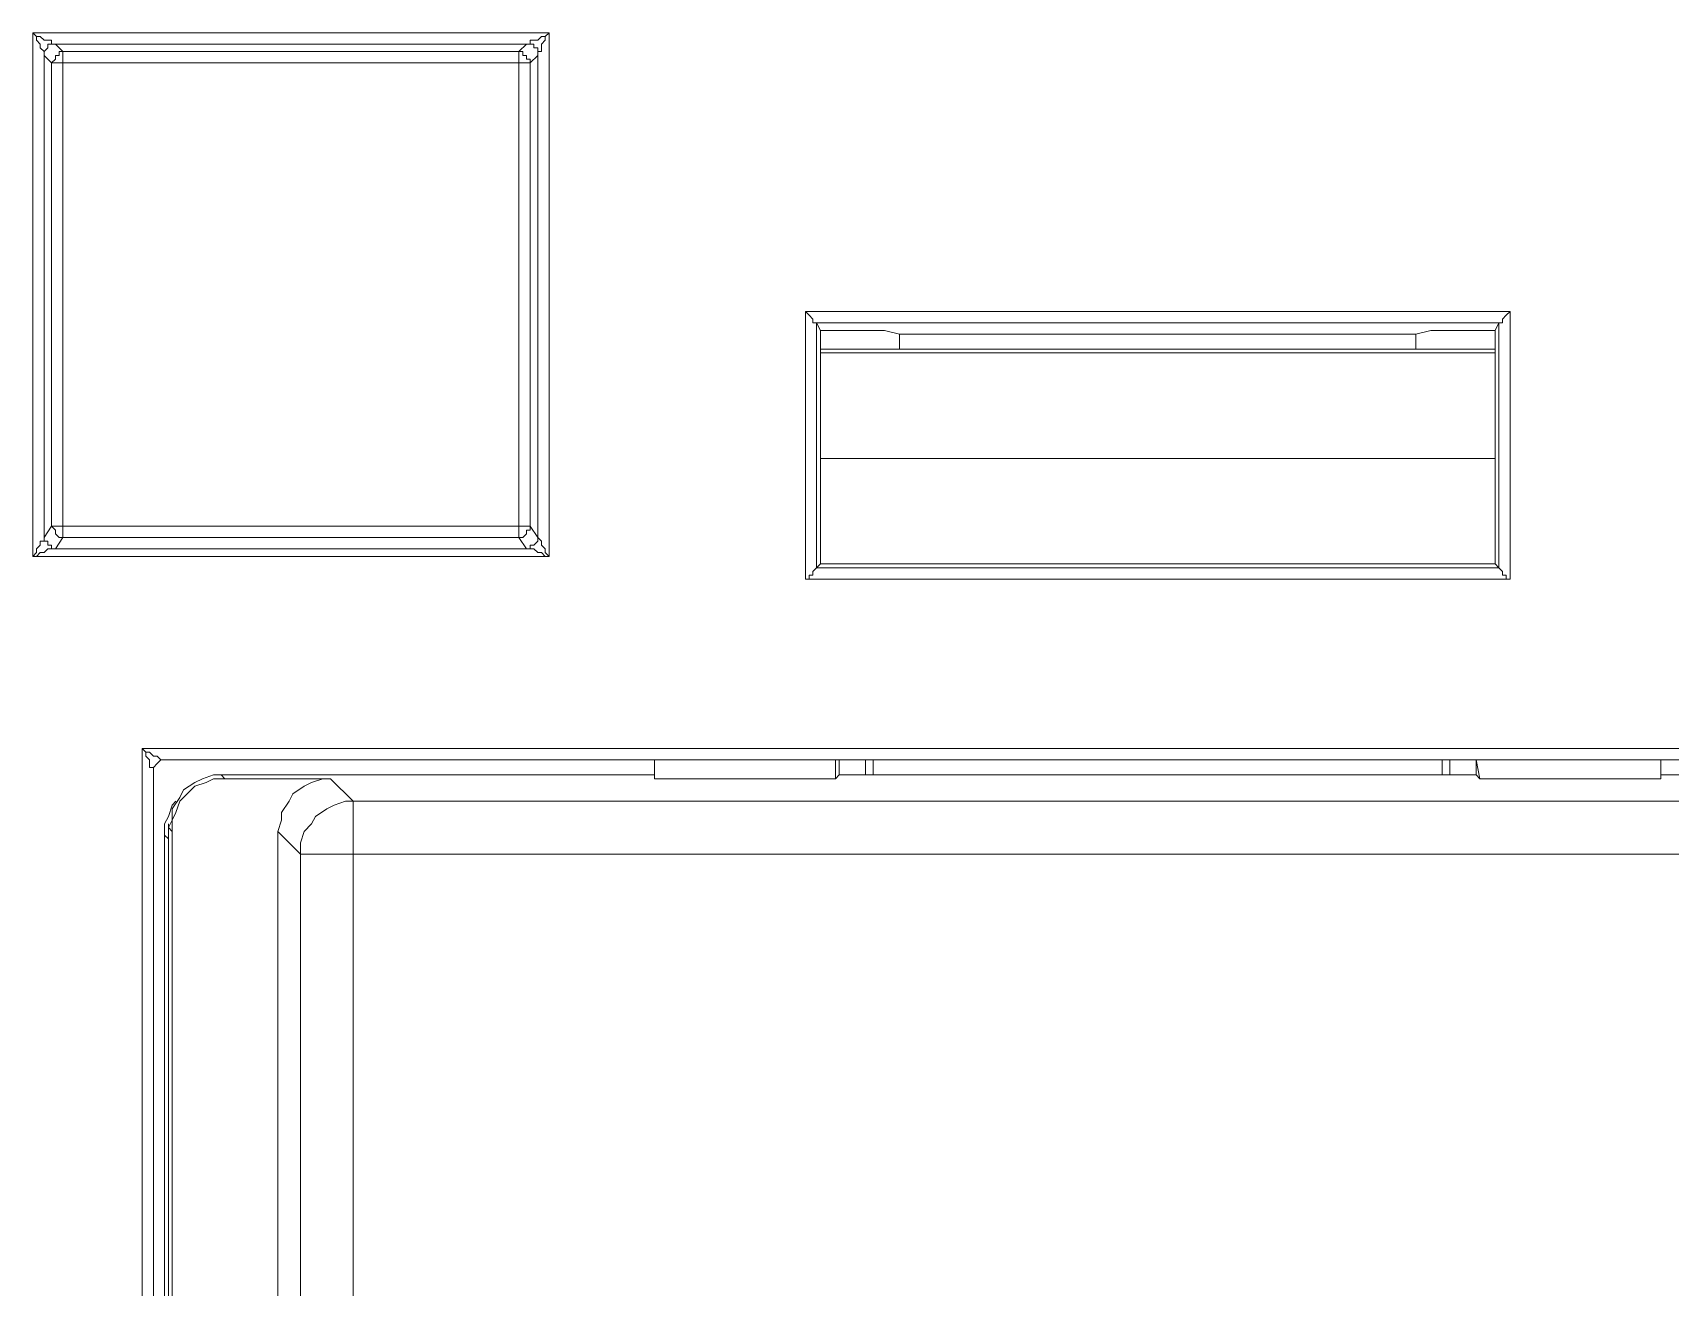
# Model space of a CAD drawing. Header units: centimetres. Extents: x -12.5 to 12.5, y -6.1 to 6.1.
# Drawn here: x -10.587 to -9.055, y 3.24 to 4.415 of the extents above; entities that cross this region are included whole.
import ezdxf

# ---------------------------------------------------------------- set-up
doc = ezdxf.new("R2010")
doc.units = ezdxf.units.CM
doc.header["$MEASUREMENT"] = 0
doc.layers.add('Camada 1', color=7, linetype='Continuous')

msp = doc.modelspace()

# ---------------------------------------------------------------- linework, layer by layer
at = {"layer": 'Camada 1', "lineweight": 9}
for points in [[(-10.58748, 4.41494), (-10.58748, 4.41494), (-10.10417, 4.41494), (-10.10417, 4.41494)], [(-10.58748, 3.92458), (-10.58748, 3.92458), (-10.58748, 4.41494), (-10.58748, 4.41494)], [(-10.10417, 4.41494), (-10.10417, 4.41494), (-10.10417, 3.92458), (-10.10417, 3.92458)], [(-10.12534, 4.40436), (-10.12534, 4.40436), (-10.56631, 4.40436), (-10.56631, 4.40436)], [(-10.56631, 4.40436), (-10.56631, 4.40436), (-10.55925, 4.3973), (-10.55925, 4.3973)], [(-10.13239, 4.3973), (-10.13239, 4.3973), (-10.12534, 4.40436), (-10.12534, 4.40436)], [(-10.57689, 4.39377), (-10.57689, 4.39377), (-10.57689, 3.94222), (-10.57689, 3.94222)], [(-10.56984, 4.38672), (-10.56984, 4.38672), (-10.57689, 4.39377), (-10.57689, 4.39377)], [(-10.56984, 3.9528), (-10.56984, 3.9528), (-10.56984, 4.38672), (-10.56984, 4.38672)], [(-10.55925, 4.3973), (-10.55925, 4.3973), (-10.13239, 4.3973), (-10.13239, 4.3973)], [(-10.55925, 4.38672), (-10.55925, 4.38672), (-10.55925, 3.9528), (-10.55925, 3.9528)], [(-10.13239, 4.38672), (-10.13239, 4.38672), (-10.55925, 4.38672), (-10.55925, 4.38672)], [(-10.13239, 3.9528), (-10.13239, 3.9528), (-10.13239, 4.38672), (-10.13239, 4.38672)], [(-10.11475, 4.39377), (-10.11475, 4.39377), (-10.12181, 4.38672), (-10.12181, 4.38672)], [(-10.12181, 4.38672), (-10.12181, 4.38672), (-10.12181, 3.9528), (-10.12181, 3.9528)], [(-10.11475, 3.94222), (-10.11475, 3.94222), (-10.11475, 4.39377), (-10.11475, 4.39377)], [(-9.86428, 4.15388), (-9.86428, 4.15388), (-9.20459, 4.15388), (-9.20459, 4.15388)], [(-9.86428, 3.90341), (-9.86428, 3.90341), (-9.86428, 4.15388), (-9.86428, 4.15388)], [(-9.21517, 4.1433), (-9.21517, 4.1433), (-9.8537, 4.1433), (-9.8537, 4.1433)], [(-9.8537, 4.1433), (-9.8537, 4.1433), (-9.8537, 3.91399), (-9.8537, 3.91399)], [(-9.85017, 4.13624), (-9.85017, 4.13624), (-9.8537, 4.1433), (-9.8537, 4.1433)], [(-9.2187, 4.13624), (-9.2187, 4.13624), (-9.21517, 4.1433), (-9.21517, 4.1433)], [(-9.21517, 3.91399), (-9.21517, 3.91399), (-9.21517, 4.1433), (-9.21517, 4.1433)], [(-9.20459, 4.15388), (-9.20459, 4.15388), (-9.20459, 3.90341), (-9.20459, 3.90341)], [(-9.80078, 4.13624), (-9.80078, 4.13624), (-9.85017, 4.13624), (-9.85017, 4.13624)], [(-9.85017, 4.13624), (-9.85017, 4.13624), (-9.85017, 3.93869), (-9.85017, 3.93869)], [(-9.7902, 4.13624), (-9.7902, 4.13624), (-9.77609, 4.13272), (-9.77609, 4.13272)], [(-9.29278, 4.13272), (-9.29278, 4.13272), (-9.77609, 4.13272), (-9.77609, 4.13272)], [(-9.77609, 4.11861), (-9.77609, 4.11861), (-9.77609, 4.13272), (-9.77609, 4.13272)], [(-9.29278, 4.13272), (-9.29278, 4.13272), (-9.27867, 4.13624), (-9.27867, 4.13624)], [(-9.29278, 4.13272), (-9.29278, 4.13272), (-9.29278, 4.11861), (-9.29278, 4.11861)], [(-9.2187, 4.13624), (-9.2187, 4.13624), (-9.26809, 4.13624), (-9.26809, 4.13624)], [(-9.2187, 3.93869), (-9.2187, 3.93869), (-9.2187, 4.13624), (-9.2187, 4.13624)], [(-9.85017, 4.11861), (-9.85017, 4.11861), (-9.2187, 4.11861), (-9.2187, 4.11861)], [(-9.85017, 4.11508), (-9.85017, 4.11508), (-9.2187, 4.11508), (-9.2187, 4.11508)], [(-9.85017, 4.0163), (-9.85017, 4.0163), (-9.2187, 4.0163), (-9.2187, 4.0163)], [(-10.57689, 3.94222), (-10.57689, 3.94222), (-10.56984, 3.9528), (-10.56984, 3.9528)], [(-10.55925, 3.94222), (-10.55925, 3.94222), (-10.56631, 3.93163), (-10.56631, 3.93163)], [(-10.55925, 3.9528), (-10.55925, 3.9528), (-10.13239, 3.9528), (-10.13239, 3.9528)], [(-10.13239, 3.94222), (-10.13239, 3.94222), (-10.55925, 3.94222), (-10.55925, 3.94222)], [(-10.12534, 3.93163), (-10.12534, 3.93163), (-10.13239, 3.94222), (-10.13239, 3.94222)], [(-10.12181, 3.9528), (-10.12181, 3.9528), (-10.11475, 3.94222), (-10.11475, 3.94222)], [(-10.10417, 3.92458), (-10.10417, 3.92458), (-10.58748, 3.92458), (-10.58748, 3.92458)], [(-10.56631, 3.93163), (-10.56631, 3.93163), (-10.12534, 3.93163), (-10.12534, 3.93163)], [(-9.85017, 3.91752), (-9.85017, 3.91752), (-9.85017, 3.93869), (-9.85017, 3.93869)], [(-9.2187, 3.93869), (-9.2187, 3.93869), (-9.2187, 3.91752), (-9.2187, 3.91752)], [(-9.85017, 3.91752), (-9.85017, 3.91752), (-9.8537, 3.91399), (-9.8537, 3.91399)], [(-9.8537, 3.91399), (-9.8537, 3.91399), (-9.21517, 3.91399), (-9.21517, 3.91399)], [(-9.2187, 3.91752), (-9.2187, 3.91752), (-9.85017, 3.91752), (-9.85017, 3.91752)], [(-9.2187, 3.91752), (-9.2187, 3.91752), (-9.21517, 3.91399), (-9.21517, 3.91399)], [(-9.20459, 3.90341), (-9.20459, 3.90341), (-9.86428, 3.90341), (-9.86428, 3.90341)], [(-10.48517, -3.75892), (-10.48517, -3.75892), (-10.48517, 3.74466), (-10.48517, 3.74466)], [(-10.48517, 3.74466), (-10.48517, 3.74466), (-5.98373, 3.74466), (-5.98373, 3.74466)], [(-6.00489, 3.73408), (-6.00489, 3.73408), (-10.464, 3.73408), (-10.464, 3.73408)], [(-10.00539, 3.71644), (-10.00539, 3.71644), (-10.00539, 3.73408), (-10.00539, 3.73408)], [(-9.83606, 3.73408), (-9.83606, 3.73408), (-9.83606, 3.71644), (-9.83606, 3.71644)], [(-9.83253, 3.71997), (-9.83253, 3.71997), (-9.83253, 3.73408), (-9.83253, 3.73408)], [(-9.80784, 3.71997), (-9.80784, 3.71997), (-9.80784, 3.73408), (-9.80784, 3.73408)], [(-9.80078, 3.73408), (-9.80078, 3.73408), (-9.80078, 3.71997), (-9.80078, 3.71997)], [(-9.26809, 3.71997), (-9.26809, 3.71997), (-9.26809, 3.73408), (-9.26809, 3.73408)], [(-9.26103, 3.73408), (-9.26103, 3.73408), (-9.26103, 3.71997), (-9.26103, 3.71997)], [(-9.23281, 3.71644), (-9.23281, 3.71644), (-9.23634, 3.73408), (-9.23634, 3.73408)], [(-9.23634, 3.73408), (-9.23634, 3.73408), (-9.23634, 3.71997), (-9.23634, 3.71997)], [(-9.06348, 3.71644), (-9.06348, 3.71644), (-9.06348, 3.73408), (-9.06348, 3.73408)], [(-10.47459, 3.72349), (-10.47459, 3.72349), (-10.47459, -3.73776), (-10.47459, -3.73776)], [(-10.41109, 3.71997), (-10.41109, 3.71997), (-10.40756, 3.71644), (-10.40756, 3.71644)], [(-10.41109, 3.71997), (-10.41109, 3.71997), (-10.00539, 3.71997), (-10.00539, 3.71997)], [(-10.30878, 3.71644), (-10.30878, 3.71644), (-10.40756, 3.71644), (-10.40756, 3.71644)], [(-10.30878, 3.71644), (-10.30878, 3.71644), (-10.28762, 3.69527), (-10.28762, 3.69527)], [(-10.00539, 3.71644), (-10.00539, 3.71644), (-9.83606, 3.71644), (-9.83606, 3.71644)], [(-9.83253, 3.71997), (-9.83253, 3.71997), (-9.83606, 3.71644), (-9.83606, 3.71644)], [(-9.23634, 3.71997), (-9.23634, 3.71997), (-9.83253, 3.71997), (-9.83253, 3.71997)], [(-9.23634, 3.71997), (-9.23634, 3.71997), (-9.23281, 3.71644), (-9.23281, 3.71644)], [(-9.23281, 3.71644), (-9.23281, 3.71644), (-9.06348, 3.71644), (-9.06348, 3.71644)], [(-9.06348, 3.71997), (-9.06348, 3.71997), (-7.40542, 3.71997), (-7.40542, 3.71997)], [(-10.28762, 3.69527), (-10.28762, 3.69527), (-6.18128, 3.69527), (-6.18128, 3.69527)], [(-10.46048, 3.65999), (-10.46048, 3.65999), (-10.464, 3.66352), (-10.464, 3.66352)], [(-10.464, 3.66352), (-10.464, 3.66352), (-10.464, 2.55227), (-10.464, 2.55227)], [(-10.45695, 3.66705), (-10.45695, 3.66705), (-10.46048, 3.67058), (-10.46048, 3.67058)], [(-10.46048, 2.44644), (-10.46048, 2.44644), (-10.46048, 3.67058), (-10.46048, 3.67058)], [(-10.45695, 3.66705), (-10.45695, 3.66705), (-10.45695, -3.68131), (-10.45695, -3.68131)], [(-10.337, 3.64588), (-10.337, 3.64588), (-10.35817, 3.66705), (-10.35817, 3.66705)], [(-10.35817, 3.66705), (-10.35817, 3.66705), (-10.35817, -3.68131), (-10.35817, -3.68131)], [(-10.46048, 2.5558), (-10.46048, 2.5558), (-10.46048, 3.65999), (-10.46048, 3.65999)], [(-10.46048, 3.65999), (-10.46048, 3.65999), (-10.46048, 3.65999), (-10.46048, 3.65999)], [(-10.337, -3.66015), (-10.337, -3.66015), (-10.337, 3.64588), (-10.337, 3.64588)], [(-10.28762, 3.64588), (-10.28762, 3.64588), (-10.28762, -3.66015), (-10.28762, -3.66015)], [(-6.18128, 3.64588), (-6.18128, 3.64588), (-10.28762, 3.64588), (-10.28762, 3.64588)]]:
    msp.add_open_spline(points, degree=3, dxfattribs=at)
for points, knots in [([(-10.57689, 4.39377), (-10.57689, 4.39377), (-10.57689, 4.39377), (-10.57689, 4.39377), (-10.57689, 4.39377), (-10.57689, 4.3973), (-10.57689, 4.3973), (-10.57689, 4.3973), (-10.58042, 4.40083), (-10.58042, 4.40083), (-10.58042, 4.40083), (-10.58042, 4.40436), (-10.58042, 4.40436), (-10.58042, 4.40436), (-10.58395, 4.40788), (-10.58395, 4.40788), (-10.58395, 4.40788), (-10.58395, 4.41141), (-10.58395, 4.41141), (-10.58395, 4.41141), (-10.58748, 4.41494), (-10.58748, 4.41494)], [0, 0, 0, 0, 0.1428571, 0.1428571, 0.1428571, 0.2857143, 0.2857143, 0.2857143, 0.4285714, 0.4285714, 0.4285714, 0.5714286, 0.5714286, 0.5714286, 0.7142857, 0.7142857, 0.7142857, 0.8571429, 0.8571429, 0.8571429, 1, 1, 1, 1]), ([(-10.58748, 4.41494), (-10.58748, 4.41494), (-10.58395, 4.41141), (-10.58395, 4.41141), (-10.58395, 4.41141), (-10.58042, 4.41141), (-10.58042, 4.41141), (-10.58042, 4.41141), (-10.57689, 4.40788), (-10.57689, 4.40788), (-10.57689, 4.40788), (-10.57337, 4.40788), (-10.57337, 4.40788), (-10.57337, 4.40788), (-10.56984, 4.40788), (-10.56984, 4.40788), (-10.56984, 4.40788), (-10.56984, 4.40436), (-10.56984, 4.40436), (-10.56984, 4.40436), (-10.56631, 4.40436), (-10.56631, 4.40436)], [0, 0, 0, 0, 0.1428571, 0.1428571, 0.1428571, 0.2857143, 0.2857143, 0.2857143, 0.4285714, 0.4285714, 0.4285714, 0.5714286, 0.5714286, 0.5714286, 0.7142857, 0.7142857, 0.7142857, 0.8571429, 0.8571429, 0.8571429, 1, 1, 1, 1]), ([(-10.12534, 4.40436), (-10.12534, 4.40436), (-10.12534, 4.40436), (-10.12534, 4.40436), (-10.12534, 4.40436), (-10.12181, 4.40436), (-10.12181, 4.40436), (-10.12181, 4.40436), (-10.12181, 4.40788), (-10.12181, 4.40788), (-10.12181, 4.40788), (-10.11828, 4.40788), (-10.11828, 4.40788), (-10.11828, 4.40788), (-10.11475, 4.40788), (-10.11475, 4.40788), (-10.11475, 4.40788), (-10.11123, 4.41141), (-10.11123, 4.41141), (-10.11123, 4.41141), (-10.1077, 4.41141), (-10.1077, 4.41141), (-10.1077, 4.41141), (-10.10417, 4.41494), (-10.10417, 4.41494)], [0, 0, 0, 0, 0.125, 0.125, 0.125, 0.25, 0.25, 0.25, 0.375, 0.375, 0.375, 0.5, 0.5, 0.5, 0.625, 0.625, 0.625, 0.75, 0.75, 0.75, 0.875, 0.875, 0.875, 1, 1, 1, 1]), ([(-10.10417, 4.41494), (-10.10417, 4.41494), (-10.1077, 4.41141), (-10.1077, 4.41141), (-10.1077, 4.41141), (-10.1077, 4.40788), (-10.1077, 4.40788), (-10.1077, 4.40788), (-10.11123, 4.40436), (-10.11123, 4.40436), (-10.11123, 4.40436), (-10.11123, 4.40083), (-10.11123, 4.40083), (-10.11123, 4.40083), (-10.11123, 4.3973), (-10.11123, 4.3973), (-10.11123, 4.3973), (-10.11475, 4.3973), (-10.11475, 4.3973), (-10.11475, 4.3973), (-10.11475, 4.39377), (-10.11475, 4.39377)], [0, 0, 0, 0, 0.1428571, 0.1428571, 0.1428571, 0.2857143, 0.2857143, 0.2857143, 0.4285714, 0.4285714, 0.4285714, 0.5714286, 0.5714286, 0.5714286, 0.7142857, 0.7142857, 0.7142857, 0.8571429, 0.8571429, 0.8571429, 1, 1, 1, 1]), ([(-10.56631, 4.40436), (-10.56631, 4.40436), (-10.56984, 4.40436), (-10.56984, 4.40436), (-10.56984, 4.40436), (-10.57337, 4.40436), (-10.57337, 4.40436), (-10.57337, 4.40436), (-10.57337, 4.40083), (-10.57337, 4.40083), (-10.57337, 4.40083), (-10.57689, 4.3973), (-10.57689, 4.3973), (-10.57689, 4.3973), (-10.57689, 4.39377), (-10.57689, 4.39377)], [0, 0, 0, 0, 0.2, 0.2, 0.2, 0.4, 0.4, 0.4, 0.6, 0.6, 0.6, 0.8, 0.8, 0.8, 1, 1, 1, 1]), ([(-10.12534, 4.40436), (-10.12534, 4.40436), (-10.12181, 4.40436), (-10.12181, 4.40436), (-10.12181, 4.40436), (-10.11828, 4.40436), (-10.11828, 4.40436), (-10.11828, 4.40436), (-10.11828, 4.40083), (-10.11828, 4.40083), (-10.11828, 4.40083), (-10.11475, 4.40083), (-10.11475, 4.40083), (-10.11475, 4.40083), (-10.11475, 4.3973), (-10.11475, 4.3973), (-10.11475, 4.3973), (-10.11475, 4.39377), (-10.11475, 4.39377)], [0, 0, 0, 0, 0.1666667, 0.1666667, 0.1666667, 0.3333333, 0.3333333, 0.3333333, 0.5, 0.5, 0.5, 0.6666667, 0.6666667, 0.6666667, 0.8333333, 0.8333333, 0.8333333, 1, 1, 1, 1]), ([(-10.55925, 4.3973), (-10.55925, 4.3973), (-10.55925, 4.3973), (-10.55925, 4.3973), (-10.55925, 4.3973), (-10.56278, 4.3973), (-10.56278, 4.3973), (-10.56278, 4.3973), (-10.56278, 4.39377), (-10.56278, 4.39377), (-10.56278, 4.39377), (-10.56631, 4.39377), (-10.56631, 4.39377), (-10.56631, 4.39377), (-10.56631, 4.39024), (-10.56631, 4.39024), (-10.56631, 4.39024), (-10.56984, 4.38672), (-10.56984, 4.38672)], [0, 0, 0, 0, 0.1666667, 0.1666667, 0.1666667, 0.3333333, 0.3333333, 0.3333333, 0.5, 0.5, 0.5, 0.6666667, 0.6666667, 0.6666667, 0.8333333, 0.8333333, 0.8333333, 1, 1, 1, 1]), ([(-10.56984, 4.38672), (-10.56984, 4.38672), (-10.56631, 4.38672), (-10.56631, 4.38672), (-10.56631, 4.38672), (-10.56278, 4.38672), (-10.56278, 4.38672), (-10.56278, 4.38672), (-10.55925, 4.38672), (-10.55925, 4.38672)], [0, 0, 0, 0, 0.3333333, 0.3333333, 0.3333333, 0.6666667, 0.6666667, 0.6666667, 1, 1, 1, 1]), ([(-10.55925, 4.3973), (-10.55925, 4.3973), (-10.55925, 4.3973), (-10.55925, 4.3973), (-10.55925, 4.3973), (-10.55925, 4.39377), (-10.55925, 4.39377), (-10.55925, 4.39377), (-10.55925, 4.39024), (-10.55925, 4.39024), (-10.55925, 4.39024), (-10.55925, 4.38672), (-10.55925, 4.38672)], [0, 0, 0, 0, 0.25, 0.25, 0.25, 0.5, 0.5, 0.5, 0.75, 0.75, 0.75, 1, 1, 1, 1]), ([(-10.13239, 4.3973), (-10.13239, 4.3973), (-10.13239, 4.3973), (-10.13239, 4.3973), (-10.13239, 4.3973), (-10.12887, 4.3973), (-10.12887, 4.3973), (-10.12887, 4.3973), (-10.12887, 4.39377), (-10.12887, 4.39377), (-10.12887, 4.39377), (-10.12534, 4.39377), (-10.12534, 4.39377), (-10.12534, 4.39377), (-10.12534, 4.39024), (-10.12534, 4.39024), (-10.12534, 4.39024), (-10.12181, 4.39024), (-10.12181, 4.39024), (-10.12181, 4.39024), (-10.12181, 4.38672), (-10.12181, 4.38672)], [0, 0, 0, 0, 0.1428571, 0.1428571, 0.1428571, 0.2857143, 0.2857143, 0.2857143, 0.4285714, 0.4285714, 0.4285714, 0.5714286, 0.5714286, 0.5714286, 0.7142857, 0.7142857, 0.7142857, 0.8571429, 0.8571429, 0.8571429, 1, 1, 1, 1]), ([(-10.13239, 4.3973), (-10.13239, 4.3973), (-10.13239, 4.3973), (-10.13239, 4.3973), (-10.13239, 4.3973), (-10.13239, 4.39377), (-10.13239, 4.39377), (-10.13239, 4.39377), (-10.13239, 4.39024), (-10.13239, 4.39024), (-10.13239, 4.39024), (-10.13239, 4.38672), (-10.13239, 4.38672)], [0, 0, 0, 0, 0.25, 0.25, 0.25, 0.5, 0.5, 0.5, 0.75, 0.75, 0.75, 1, 1, 1, 1]), ([(-10.13239, 4.38672), (-10.13239, 4.38672), (-10.13239, 4.38672), (-10.13239, 4.38672), (-10.13239, 4.38672), (-10.12887, 4.38672), (-10.12887, 4.38672), (-10.12887, 4.38672), (-10.12534, 4.38672), (-10.12534, 4.38672), (-10.12534, 4.38672), (-10.12181, 4.38672), (-10.12181, 4.38672)], [0, 0, 0, 0, 0.25, 0.25, 0.25, 0.5, 0.5, 0.5, 0.75, 0.75, 0.75, 1, 1, 1, 1]), ([(-9.8537, 4.1433), (-9.8537, 4.1433), (-9.8537, 4.1433), (-9.8537, 4.1433), (-9.8537, 4.1433), (-9.85723, 4.1433), (-9.85723, 4.1433), (-9.85723, 4.1433), (-9.85723, 4.14683), (-9.85723, 4.14683), (-9.85723, 4.14683), (-9.86075, 4.15035), (-9.86075, 4.15035), (-9.86075, 4.15035), (-9.86428, 4.15388), (-9.86428, 4.15388)], [0, 0, 0, 0, 0.2, 0.2, 0.2, 0.4, 0.4, 0.4, 0.6, 0.6, 0.6, 0.8, 0.8, 0.8, 1, 1, 1, 1]), ([(-9.20459, 4.15388), (-9.20459, 4.15388), (-9.20812, 4.15035), (-9.20812, 4.15035), (-9.20812, 4.15035), (-9.21164, 4.14683), (-9.21164, 4.14683), (-9.21164, 4.14683), (-9.21164, 4.1433), (-9.21164, 4.1433), (-9.21164, 4.1433), (-9.21517, 4.1433), (-9.21517, 4.1433)], [0, 0, 0, 0, 0.25, 0.25, 0.25, 0.5, 0.5, 0.5, 0.75, 0.75, 0.75, 1, 1, 1, 1]), ([(-9.80078, 4.13624), (-9.80078, 4.13624), (-9.80078, 4.13624), (-9.80078, 4.13624), (-9.80078, 4.13624), (-9.79725, 4.13624), (-9.79725, 4.13624), (-9.79725, 4.13624), (-9.79373, 4.13624), (-9.79373, 4.13624), (-9.79373, 4.13624), (-9.7902, 4.13624), (-9.7902, 4.13624)], [0, 0, 0, 0, 0.25, 0.25, 0.25, 0.5, 0.5, 0.5, 0.75, 0.75, 0.75, 1, 1, 1, 1]), ([(-9.27867, 4.13624), (-9.27867, 4.13624), (-9.27867, 4.13624), (-9.27867, 4.13624), (-9.27867, 4.13624), (-9.27514, 4.13624), (-9.27514, 4.13624), (-9.27514, 4.13624), (-9.27162, 4.13624), (-9.27162, 4.13624), (-9.27162, 4.13624), (-9.26809, 4.13624), (-9.26809, 4.13624)], [0, 0, 0, 0, 0.25, 0.25, 0.25, 0.5, 0.5, 0.5, 0.75, 0.75, 0.75, 1, 1, 1, 1]), ([(-10.58748, 3.92458), (-10.58748, 3.92458), (-10.58395, 3.92811), (-10.58395, 3.92811), (-10.58395, 3.92811), (-10.58395, 3.93163), (-10.58395, 3.93163), (-10.58395, 3.93163), (-10.58042, 3.93516), (-10.58042, 3.93516), (-10.58042, 3.93516), (-10.58042, 3.93869), (-10.58042, 3.93869), (-10.58042, 3.93869), (-10.57689, 3.93869), (-10.57689, 3.93869), (-10.57689, 3.93869), (-10.57689, 3.94222), (-10.57689, 3.94222)], [0, 0, 0, 0, 0.1666667, 0.1666667, 0.1666667, 0.3333333, 0.3333333, 0.3333333, 0.5, 0.5, 0.5, 0.6666667, 0.6666667, 0.6666667, 0.8333333, 0.8333333, 0.8333333, 1, 1, 1, 1]), ([(-10.57689, 3.94222), (-10.57689, 3.94222), (-10.57689, 3.94222), (-10.57689, 3.94222), (-10.57689, 3.94222), (-10.57689, 3.93869), (-10.57689, 3.93869), (-10.57689, 3.93869), (-10.57337, 3.93869), (-10.57337, 3.93869), (-10.57337, 3.93869), (-10.57337, 3.93516), (-10.57337, 3.93516), (-10.57337, 3.93516), (-10.56984, 3.93516), (-10.56984, 3.93516), (-10.56984, 3.93516), (-10.56984, 3.93163), (-10.56984, 3.93163), (-10.56984, 3.93163), (-10.56631, 3.93163), (-10.56631, 3.93163)], [0, 0, 0, 0, 0.1428571, 0.1428571, 0.1428571, 0.2857143, 0.2857143, 0.2857143, 0.4285714, 0.4285714, 0.4285714, 0.5714286, 0.5714286, 0.5714286, 0.7142857, 0.7142857, 0.7142857, 0.8571429, 0.8571429, 0.8571429, 1, 1, 1, 1]), ([(-10.56984, 3.9528), (-10.56984, 3.9528), (-10.56631, 3.94927), (-10.56631, 3.94927), (-10.56631, 3.94927), (-10.56631, 3.94574), (-10.56631, 3.94574), (-10.56631, 3.94574), (-10.56278, 3.94222), (-10.56278, 3.94222), (-10.56278, 3.94222), (-10.55925, 3.94222), (-10.55925, 3.94222)], [0, 0, 0, 0, 0.25, 0.25, 0.25, 0.5, 0.5, 0.5, 0.75, 0.75, 0.75, 1, 1, 1, 1]), ([(-10.56984, 3.9528), (-10.56984, 3.9528), (-10.56631, 3.9528), (-10.56631, 3.9528), (-10.56631, 3.9528), (-10.56278, 3.9528), (-10.56278, 3.9528), (-10.56278, 3.9528), (-10.55925, 3.9528), (-10.55925, 3.9528)], [0, 0, 0, 0, 0.3333333, 0.3333333, 0.3333333, 0.6666667, 0.6666667, 0.6666667, 1, 1, 1, 1]), ([(-10.55925, 3.9528), (-10.55925, 3.9528), (-10.55925, 3.94927), (-10.55925, 3.94927), (-10.55925, 3.94927), (-10.55925, 3.94574), (-10.55925, 3.94574), (-10.55925, 3.94574), (-10.55925, 3.94222), (-10.55925, 3.94222)], [0, 0, 0, 0, 0.3333333, 0.3333333, 0.3333333, 0.6666667, 0.6666667, 0.6666667, 1, 1, 1, 1]), ([(-10.13239, 3.94222), (-10.13239, 3.94222), (-10.13239, 3.94222), (-10.13239, 3.94222), (-10.13239, 3.94222), (-10.12887, 3.94222), (-10.12887, 3.94222), (-10.12887, 3.94222), (-10.12534, 3.94574), (-10.12534, 3.94574), (-10.12534, 3.94574), (-10.12534, 3.94927), (-10.12534, 3.94927), (-10.12534, 3.94927), (-10.12181, 3.94927), (-10.12181, 3.94927), (-10.12181, 3.94927), (-10.12181, 3.9528), (-10.12181, 3.9528)], [0, 0, 0, 0, 0.1666667, 0.1666667, 0.1666667, 0.3333333, 0.3333333, 0.3333333, 0.5, 0.5, 0.5, 0.6666667, 0.6666667, 0.6666667, 0.8333333, 0.8333333, 0.8333333, 1, 1, 1, 1]), ([(-10.13239, 3.9528), (-10.13239, 3.9528), (-10.13239, 3.94927), (-10.13239, 3.94927), (-10.13239, 3.94927), (-10.13239, 3.94574), (-10.13239, 3.94574), (-10.13239, 3.94574), (-10.13239, 3.94222), (-10.13239, 3.94222)], [0, 0, 0, 0, 0.3333333, 0.3333333, 0.3333333, 0.6666667, 0.6666667, 0.6666667, 1, 1, 1, 1]), ([(-10.13239, 3.9528), (-10.13239, 3.9528), (-10.13239, 3.9528), (-10.13239, 3.9528), (-10.13239, 3.9528), (-10.12887, 3.9528), (-10.12887, 3.9528), (-10.12887, 3.9528), (-10.12534, 3.9528), (-10.12534, 3.9528), (-10.12534, 3.9528), (-10.12181, 3.9528), (-10.12181, 3.9528)], [0, 0, 0, 0, 0.25, 0.25, 0.25, 0.5, 0.5, 0.5, 0.75, 0.75, 0.75, 1, 1, 1, 1]), ([(-10.12534, 3.93163), (-10.12534, 3.93163), (-10.12181, 3.93163), (-10.12181, 3.93163), (-10.12181, 3.93163), (-10.12181, 3.93516), (-10.12181, 3.93516), (-10.12181, 3.93516), (-10.11828, 3.93516), (-10.11828, 3.93516), (-10.11828, 3.93516), (-10.11475, 3.93869), (-10.11475, 3.93869), (-10.11475, 3.93869), (-10.11475, 3.94222), (-10.11475, 3.94222)], [0, 0, 0, 0, 0.2, 0.2, 0.2, 0.4, 0.4, 0.4, 0.6, 0.6, 0.6, 0.8, 0.8, 0.8, 1, 1, 1, 1]), ([(-10.11475, 3.94222), (-10.11475, 3.94222), (-10.11475, 3.94222), (-10.11475, 3.94222), (-10.11475, 3.94222), (-10.11123, 3.93869), (-10.11123, 3.93869), (-10.11123, 3.93869), (-10.11123, 3.93516), (-10.11123, 3.93516), (-10.11123, 3.93516), (-10.1077, 3.93163), (-10.1077, 3.93163), (-10.1077, 3.93163), (-10.1077, 3.92811), (-10.1077, 3.92811), (-10.1077, 3.92811), (-10.10417, 3.92458), (-10.10417, 3.92458)], [0, 0, 0, 0, 0.1666667, 0.1666667, 0.1666667, 0.3333333, 0.3333333, 0.3333333, 0.5, 0.5, 0.5, 0.6666667, 0.6666667, 0.6666667, 0.8333333, 0.8333333, 0.8333333, 1, 1, 1, 1]), ([(-10.56631, 3.93163), (-10.56631, 3.93163), (-10.56631, 3.93163), (-10.56631, 3.93163), (-10.56631, 3.93163), (-10.56984, 3.93163), (-10.56984, 3.93163), (-10.56984, 3.93163), (-10.57337, 3.93163), (-10.57337, 3.93163), (-10.57337, 3.93163), (-10.57689, 3.92811), (-10.57689, 3.92811), (-10.57689, 3.92811), (-10.58042, 3.92811), (-10.58042, 3.92811), (-10.58042, 3.92811), (-10.58395, 3.92458), (-10.58395, 3.92458), (-10.58395, 3.92458), (-10.58748, 3.92458), (-10.58748, 3.92458)], [0, 0, 0, 0, 0.1428571, 0.1428571, 0.1428571, 0.2857143, 0.2857143, 0.2857143, 0.4285714, 0.4285714, 0.4285714, 0.5714286, 0.5714286, 0.5714286, 0.7142857, 0.7142857, 0.7142857, 0.8571429, 0.8571429, 0.8571429, 1, 1, 1, 1]), ([(-10.10417, 3.92458), (-10.10417, 3.92458), (-10.1077, 3.92458), (-10.1077, 3.92458), (-10.1077, 3.92458), (-10.11123, 3.92811), (-10.11123, 3.92811), (-10.11123, 3.92811), (-10.11475, 3.92811), (-10.11475, 3.92811), (-10.11475, 3.92811), (-10.11828, 3.93163), (-10.11828, 3.93163), (-10.11828, 3.93163), (-10.12181, 3.93163), (-10.12181, 3.93163), (-10.12181, 3.93163), (-10.12534, 3.93163), (-10.12534, 3.93163)], [0, 0, 0, 0, 0.1666667, 0.1666667, 0.1666667, 0.3333333, 0.3333333, 0.3333333, 0.5, 0.5, 0.5, 0.6666667, 0.6666667, 0.6666667, 0.8333333, 0.8333333, 0.8333333, 1, 1, 1, 1]), ([(-9.8537, 3.91399), (-9.8537, 3.91399), (-9.8537, 3.91399), (-9.8537, 3.91399), (-9.8537, 3.91399), (-9.85723, 3.91047), (-9.85723, 3.91047), (-9.85723, 3.91047), (-9.85723, 3.90694), (-9.85723, 3.90694), (-9.85723, 3.90694), (-9.86075, 3.90694), (-9.86075, 3.90694), (-9.86075, 3.90694), (-9.86075, 3.90341), (-9.86075, 3.90341), (-9.86075, 3.90341), (-9.86428, 3.90341), (-9.86428, 3.90341)], [0, 0, 0, 0, 0.1666667, 0.1666667, 0.1666667, 0.3333333, 0.3333333, 0.3333333, 0.5, 0.5, 0.5, 0.6666667, 0.6666667, 0.6666667, 0.8333333, 0.8333333, 0.8333333, 1, 1, 1, 1]), ([(-9.20459, 3.90341), (-9.20459, 3.90341), (-9.20812, 3.90341), (-9.20812, 3.90341), (-9.20812, 3.90341), (-9.20812, 3.90694), (-9.20812, 3.90694), (-9.20812, 3.90694), (-9.21164, 3.90694), (-9.21164, 3.90694), (-9.21164, 3.90694), (-9.21164, 3.91047), (-9.21164, 3.91047), (-9.21164, 3.91047), (-9.21517, 3.91399), (-9.21517, 3.91399)], [0, 0, 0, 0, 0.2, 0.2, 0.2, 0.4, 0.4, 0.4, 0.6, 0.6, 0.6, 0.8, 0.8, 0.8, 1, 1, 1, 1]), ([(-10.48517, 3.74466), (-10.48517, 3.74466), (-10.48164, 3.74113), (-10.48164, 3.74113), (-10.48164, 3.74113), (-10.47812, 3.74113), (-10.47812, 3.74113), (-10.47812, 3.74113), (-10.47459, 3.7376), (-10.47459, 3.7376), (-10.47459, 3.7376), (-10.47106, 3.7376), (-10.47106, 3.7376), (-10.47106, 3.7376), (-10.46753, 3.73408), (-10.46753, 3.73408), (-10.46753, 3.73408), (-10.464, 3.73408), (-10.464, 3.73408)], [0, 0, 0, 0, 0.1666667, 0.1666667, 0.1666667, 0.3333333, 0.3333333, 0.3333333, 0.5, 0.5, 0.5, 0.6666667, 0.6666667, 0.6666667, 0.8333333, 0.8333333, 0.8333333, 1, 1, 1, 1]), ([(-10.47459, 3.72349), (-10.47459, 3.72349), (-10.47459, 3.72349), (-10.47459, 3.72349), (-10.47459, 3.72349), (-10.47459, 3.72702), (-10.47459, 3.72702), (-10.47459, 3.72702), (-10.47812, 3.72702), (-10.47812, 3.72702), (-10.47812, 3.72702), (-10.47812, 3.73055), (-10.47812, 3.73055), (-10.47812, 3.73055), (-10.47812, 3.73408), (-10.47812, 3.73408), (-10.47812, 3.73408), (-10.48164, 3.7376), (-10.48164, 3.7376), (-10.48164, 3.7376), (-10.48164, 3.74113), (-10.48164, 3.74113), (-10.48164, 3.74113), (-10.48517, 3.74466), (-10.48517, 3.74466)], [0, 0, 0, 0, 0.125, 0.125, 0.125, 0.25, 0.25, 0.25, 0.375, 0.375, 0.375, 0.5, 0.5, 0.5, 0.625, 0.625, 0.625, 0.75, 0.75, 0.75, 0.875, 0.875, 0.875, 1, 1, 1, 1]), ([(-10.47459, 3.72349), (-10.47459, 3.72349), (-10.47459, 3.72349), (-10.47459, 3.72349), (-10.47459, 3.72349), (-10.47459, 3.72702), (-10.47459, 3.72702), (-10.47459, 3.72702), (-10.47106, 3.73055), (-10.47106, 3.73055), (-10.47106, 3.73055), (-10.46753, 3.73408), (-10.46753, 3.73408), (-10.46753, 3.73408), (-10.464, 3.73408), (-10.464, 3.73408)], [0, 0, 0, 0, 0.2, 0.2, 0.2, 0.4, 0.4, 0.4, 0.6, 0.6, 0.6, 0.8, 0.8, 0.8, 1, 1, 1, 1]), ([(-10.46048, 3.67058), (-10.46048, 3.67058), (-10.45695, 3.67763), (-10.45695, 3.67763), (-10.45695, 3.67763), (-10.45695, 3.68822), (-10.45695, 3.68822), (-10.45695, 3.68822), (-10.44989, 3.6988), (-10.44989, 3.6988), (-10.44989, 3.6988), (-10.44637, 3.70586), (-10.44637, 3.70586), (-10.44637, 3.70586), (-10.43578, 3.71291), (-10.43578, 3.71291), (-10.43578, 3.71291), (-10.42873, 3.71644), (-10.42873, 3.71644), (-10.42873, 3.71644), (-10.41814, 3.71997), (-10.41814, 3.71997), (-10.41814, 3.71997), (-10.41109, 3.71997), (-10.41109, 3.71997)], [0, 0, 0, 0, 0.125, 0.125, 0.125, 0.25, 0.25, 0.25, 0.375, 0.375, 0.375, 0.5, 0.5, 0.5, 0.625, 0.625, 0.625, 0.75, 0.75, 0.75, 0.875, 0.875, 0.875, 1, 1, 1, 1]), ([(-10.40756, 3.71644), (-10.40756, 3.71644), (-10.41814, 3.71644), (-10.41814, 3.71644), (-10.41814, 3.71644), (-10.4252, 3.71291), (-10.4252, 3.71291), (-10.4252, 3.71291), (-10.43578, 3.70938), (-10.43578, 3.70938), (-10.43578, 3.70938), (-10.44284, 3.70233), (-10.44284, 3.70233), (-10.44284, 3.70233), (-10.44989, 3.69527), (-10.44989, 3.69527), (-10.44989, 3.69527), (-10.45342, 3.68469), (-10.45342, 3.68469), (-10.45342, 3.68469), (-10.45695, 3.67763), (-10.45695, 3.67763), (-10.45695, 3.67763), (-10.45695, 3.66705), (-10.45695, 3.66705)], [0, 0, 0, 0, 0.125, 0.125, 0.125, 0.25, 0.25, 0.25, 0.375, 0.375, 0.375, 0.5, 0.5, 0.5, 0.625, 0.625, 0.625, 0.75, 0.75, 0.75, 0.875, 0.875, 0.875, 1, 1, 1, 1]), ([(-10.35817, 3.66705), (-10.35817, 3.66705), (-10.35464, 3.67763), (-10.35464, 3.67763), (-10.35464, 3.67763), (-10.35464, 3.68469), (-10.35464, 3.68469), (-10.35464, 3.68469), (-10.34759, 3.69527), (-10.34759, 3.69527), (-10.34759, 3.69527), (-10.34406, 3.70233), (-10.34406, 3.70233), (-10.34406, 3.70233), (-10.33348, 3.70938), (-10.33348, 3.70938), (-10.33348, 3.70938), (-10.32642, 3.71291), (-10.32642, 3.71291), (-10.32642, 3.71291), (-10.31584, 3.71644), (-10.31584, 3.71644), (-10.31584, 3.71644), (-10.30878, 3.71644), (-10.30878, 3.71644)], [0, 0, 0, 0, 0.125, 0.125, 0.125, 0.25, 0.25, 0.25, 0.375, 0.375, 0.375, 0.5, 0.5, 0.5, 0.625, 0.625, 0.625, 0.75, 0.75, 0.75, 0.875, 0.875, 0.875, 1, 1, 1, 1]), ([(-10.45342, 3.69527), (-10.45342, 3.69527), (-10.45695, 3.69174), (-10.45695, 3.69174), (-10.45695, 3.69174), (-10.46048, 3.68116), (-10.46048, 3.68116), (-10.46048, 3.68116), (-10.464, 3.6741), (-10.464, 3.6741), (-10.464, 3.6741), (-10.464, 3.66352), (-10.464, 3.66352)], [0, 0, 0, 0, 0.25, 0.25, 0.25, 0.5, 0.5, 0.5, 0.75, 0.75, 0.75, 1, 1, 1, 1]), ([(-10.337, 3.64588), (-10.337, 3.64588), (-10.337, 3.65647), (-10.337, 3.65647), (-10.337, 3.65647), (-10.33348, 3.66705), (-10.33348, 3.66705), (-10.33348, 3.66705), (-10.32642, 3.6741), (-10.32642, 3.6741), (-10.32642, 3.6741), (-10.32289, 3.68116), (-10.32289, 3.68116), (-10.32289, 3.68116), (-10.31231, 3.68822), (-10.31231, 3.68822), (-10.31231, 3.68822), (-10.30525, 3.69174), (-10.30525, 3.69174), (-10.30525, 3.69174), (-10.29467, 3.69527), (-10.29467, 3.69527), (-10.29467, 3.69527), (-10.28762, 3.69527), (-10.28762, 3.69527)], [0, 0, 0, 0, 0.125, 0.125, 0.125, 0.25, 0.25, 0.25, 0.375, 0.375, 0.375, 0.5, 0.5, 0.5, 0.625, 0.625, 0.625, 0.75, 0.75, 0.75, 0.875, 0.875, 0.875, 1, 1, 1, 1]), ([(-10.28762, 3.64588), (-10.28762, 3.64588), (-10.28762, 3.65647), (-10.28762, 3.65647), (-10.28762, 3.65647), (-10.28762, 3.66705), (-10.28762, 3.66705), (-10.28762, 3.66705), (-10.28762, 3.6741), (-10.28762, 3.6741), (-10.28762, 3.6741), (-10.28762, 3.68116), (-10.28762, 3.68116), (-10.28762, 3.68116), (-10.28762, 3.68822), (-10.28762, 3.68822), (-10.28762, 3.68822), (-10.28762, 3.69174), (-10.28762, 3.69174), (-10.28762, 3.69174), (-10.28762, 3.69527), (-10.28762, 3.69527)], [0, 0, 0, 0, 0.1428571, 0.1428571, 0.1428571, 0.2857143, 0.2857143, 0.2857143, 0.4285714, 0.4285714, 0.4285714, 0.5714286, 0.5714286, 0.5714286, 0.7142857, 0.7142857, 0.7142857, 0.8571429, 0.8571429, 0.8571429, 1, 1, 1, 1]), ([(-10.46048, 3.65999), (-10.46048, 3.65999), (-10.46048, 3.67058), (-10.46048, 3.67058), (-10.46048, 3.67058), (-10.46048, 3.6741), (-10.46048, 3.6741)], [0, 0, 0, 0, 0.5, 0.5, 0.5, 1, 1, 1, 1]), ([(-10.337, 3.64588), (-10.337, 3.64588), (-10.337, 3.64588), (-10.337, 3.64588), (-10.337, 3.64588), (-10.33348, 3.64588), (-10.33348, 3.64588), (-10.33348, 3.64588), (-10.32642, 3.64588), (-10.32642, 3.64588), (-10.32642, 3.64588), (-10.32289, 3.64588), (-10.32289, 3.64588), (-10.32289, 3.64588), (-10.31231, 3.64588), (-10.31231, 3.64588), (-10.31231, 3.64588), (-10.30525, 3.64588), (-10.30525, 3.64588), (-10.30525, 3.64588), (-10.29467, 3.64588), (-10.29467, 3.64588), (-10.29467, 3.64588), (-10.28762, 3.64588), (-10.28762, 3.64588)], [0, 0, 0, 0, 0.125, 0.125, 0.125, 0.25, 0.25, 0.25, 0.375, 0.375, 0.375, 0.5, 0.5, 0.5, 0.625, 0.625, 0.625, 0.75, 0.75, 0.75, 0.875, 0.875, 0.875, 1, 1, 1, 1])]:
    msp.add_open_spline(points, degree=3, knots=knots, dxfattribs=at)

doc.saveas('drawing.dxf')
